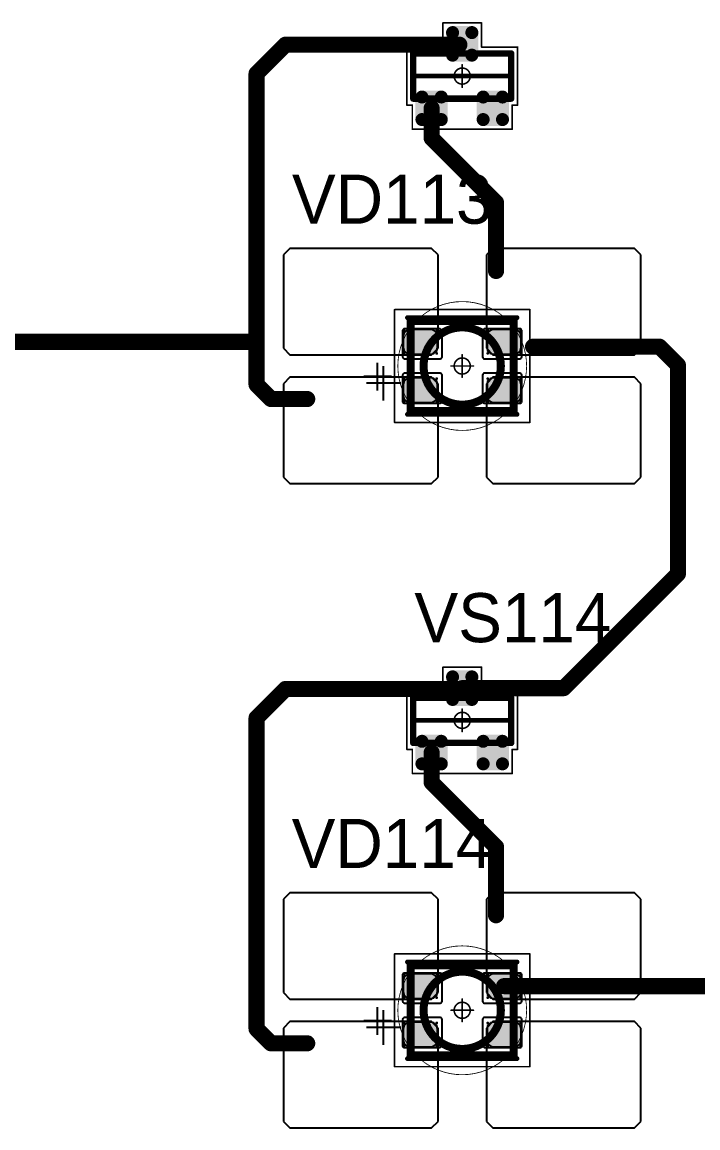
# Model space of a CAD drawing. Header units: millimetres. Extents: x 0 to 400, y 0 to 511.
# Drawn here: x 206.33 to 227.32, y 77.85 to 112.17 of the extents above; entities that cross this region are included whole.
import ezdxf

# ---------------------------------------------------------------- set-up
doc = ezdxf.new("R2010")
doc.units = ezdxf.units.MM
for name, color, linetype in [('Mechanical13', 56, 'Continuous'), ('Mechanical15', 56, 'Continuous'), ('Mechanical2', 216, 'Continuous'), ('TopLayer', 1, 'Continuous'), ('TopOverlay', 2, 'Continuous'), ('TopPaste', 8, 'Continuous'), ('TopSolder', 216, 'Continuous')]:
    doc.layers.add(name, color=color, linetype=linetype)

# ---------------------------------------------------------------- blocks, each defined once
blk = doc.blocks.new('SOT23_483')
at = {"layer": 'Mechanical13', "const_width": 0.2}
for points in [[(-0.7, 1.52), (0.7, 1.52)], [(-0.7, 1.52), (-0.7, -1.52)], [(0.7, 1.52), (0.7, -1.52)], [(-0.7, -1.52), (0.7, -1.52)]]:
    blk.add_lwpolyline(points, dxfattribs=at)
at = {"layer": 'Mechanical13', "const_width": 0.1}
for points in [[(-0.75, 1.52, 1), (-0.65, 1.52, 1)], [(-0.75, 1.52, 1), (-0.65, 1.52, 1)], [(0.65, 1.52, 1), (0.75, 1.52, 1)], [(0.65, 1.52, 1), (0.75, 1.52, 1)], [(-0.75, -1.52, 1), (-0.65, -1.52, 1)], [(-0.75, -1.52, 1), (-0.65, -1.52, 1)], [(0.65, -1.52, 1), (0.75, -1.52, 1)], [(0.65, -1.52, 1), (0.75, -1.52, 1)]]:
    blk.add_lwpolyline(points, format="xyb", close=True, dxfattribs=at)
at = {"layer": 'Mechanical15', "const_width": 0.05}
for points in [[(-0.9, 1.72), (-0.9, 1.55)], [(-0.9, 1.72), (0.9, 1.72)], [(0.9, 1.72), (0.9, 0.6)], [(-1.65, 1.55), (-1.65, -1.55)], [(-1.65, 1.55), (-0.9, 1.55)], [(0, 0.35), (0, -0.35)], [(0.9, 0.6), (1.65, 0.6)], [(1.65, 0.6), (1.65, -0.6)], [(-0.35, 0), (0.35, 0)], [(0.9, -0.6), (1.65, -0.6)], [(0.9, -0.6), (0.9, -1.72)], [(-1.65, -1.55), (-0.9, -1.55)], [(-0.9, -1.55), (-0.9, -1.72)], [(-0.9, -1.72), (0.9, -1.72)]]:
    blk.add_lwpolyline(points, dxfattribs=at)
at = {"layer": 'Mechanical15'}
for points, const_width in [([(-0.913, 1.72, 1), (-0.888, 1.72, 1)], 0.025), ([(-0.913, 1.72, 1), (-0.888, 1.72, 1)], 0.025), ([(0.888, 1.72, 1), (0.913, 1.72, 1)], 0.025), ([(0.888, 1.72, 1), (0.913, 1.72, 1)], 0.025), ([(-1.662, 1.55, 1), (-1.637, 1.55, 1)], 0.025), ([(-1.662, 1.55, 1), (-1.637, 1.55, 1)], 0.025), ([(-0.913, 1.55, 1), (-0.888, 1.55, 1)], 0.025), ([(-0.913, 1.55, 1), (-0.888, 1.55, 1)], 0.025), ([(-0.012, 0.35, 1), (0.012, 0.35, 1)], 0.025), ([(0.888, 0.6, 1), (0.913, 0.6, 1)], 0.025), ([(0.888, 0.6, 1), (0.913, 0.6, 1)], 0.025), ([(1.637, 0.6, 1), (1.662, 0.6, 1)], 0.025), ([(1.637, 0.6, 1), (1.662, 0.6, 1)], 0.025), ([(-0.362, 0, 1), (-0.337, 0, 1)], 0.025), ([(0.25, 0, 1), (-0.25, 0, 1)], 0.05), ([(-0.262, 0, 1), (-0.238, 0, 1)], 0.025), ([(0.238, 0, 1), (0.262, 0, 1)], 0.025), ([(0.337, 0, 1), (0.362, 0, 1)], 0.025), ([(-0.012, -0.35, 1), (0.012, -0.35, 1)], 0.025), ([(0.888, -0.6, 1), (0.913, -0.6, 1)], 0.025), ([(0.888, -0.6, 1), (0.913, -0.6, 1)], 0.025), ([(1.637, -0.6, 1), (1.662, -0.6, 1)], 0.025), ([(1.637, -0.6, 1), (1.662, -0.6, 1)], 0.025), ([(-1.662, -1.55, 1), (-1.637, -1.55, 1)], 0.025), ([(-1.662, -1.55, 1), (-1.637, -1.55, 1)], 0.025), ([(-0.913, -1.55, 1), (-0.888, -1.55, 1)], 0.025), ([(-0.913, -1.55, 1), (-0.888, -1.55, 1)], 0.025), ([(-0.913, -1.72, 1), (-0.888, -1.72, 1)], 0.025), ([(-0.913, -1.72, 1), (-0.888, -1.72, 1)], 0.025), ([(0.888, -1.72, 1), (0.913, -1.72, 1)], 0.025), ([(0.888, -1.72, 1), (0.913, -1.72, 1)], 0.025)]:
    blk.add_lwpolyline(points, format="xyb", close=True, dxfattribs=dict(at, const_width=const_width))
at = {"layer": 'TopLayer', "const_width": 0.1}
for points in [[(-1.4, 1.25, 1), (-1.3, 1.25, 1)], [(-0.7, 1.25, 1), (-0.6, 1.25, 1)], [(-1.4, 0.65, 1), (-1.3, 0.65, 1)], [(-0.7, 0.65, 1), (-0.6, 0.65, 1)], [(0.6, 0.3, 1), (0.7, 0.3, 1)], [(1.3, 0.3, 1), (1.4, 0.3, 1)], [(0.6, -0.3, 1), (0.7, -0.3, 1)], [(1.3, -0.3, 1), (1.4, -0.3, 1)], [(-1.4, -0.65, 1), (-1.3, -0.65, 1)], [(-0.7, -0.65, 1), (-0.6, -0.65, 1)], [(-1.4, -1.25, 1), (-1.3, -1.25, 1)], [(-0.7, -1.25, 1), (-0.6, -1.25, 1)]]:
    blk.add_lwpolyline(points, format="xyb", close=True, dxfattribs=at)
at = {"layer": 'TopLayer'}
for points in [[(-1.45, 1.25), (-1.45, 0.65), (-0.55, 1.25), (-0.55, 0.65)], [(-1.35, 1.35), (-1.35, 0.55), (-0.65, 1.35), (-0.65, 0.55)], [(0.65, 0.4), (0.65, -0.4), (1.35, 0.4), (1.35, -0.4)], [(0.55, 0.3), (0.55, -0.3), (1.45, 0.3), (1.45, -0.3)], [(-1.45, -0.65), (-1.45, -1.25), (-0.55, -0.65), (-0.55, -1.25)], [(-1.35, -0.55), (-1.35, -1.35), (-0.65, -0.55), (-0.65, -1.35)]]:
    blk.add_solid(points, dxfattribs=at)
at = {"layer": 'TopOverlay', "const_width": 0.15}
blk.add_lwpolyline([(0, 1.5), (0, -1.5)], dxfattribs=at)
at = {"layer": 'TopOverlay', "const_width": 0.075}
for points in [[(-0.038, 1.5, 1), (0.038, 1.5, 1)], [(-0.038, -1.5, 1), (0.038, -1.5, 1)]]:
    blk.add_lwpolyline(points, format="xyb", close=True, dxfattribs=at)
at = {"layer": 'TopPaste', "const_width": 0.075}
for points in [[(-1.387, 1.25, 1), (-1.313, 1.25, 1)], [(-0.687, 1.25, 1), (-0.613, 1.25, 1)], [(-1.387, 0.65, 1), (-1.313, 0.65, 1)], [(-0.687, 0.65, 1), (-0.613, 0.65, 1)], [(0.613, 0.3, 1), (0.687, 0.3, 1)], [(1.313, 0.3, 1), (1.387, 0.3, 1)], [(0.613, -0.3, 1), (0.687, -0.3, 1)], [(1.313, -0.3, 1), (1.387, -0.3, 1)], [(-1.387, -0.65, 1), (-1.313, -0.65, 1)], [(-0.687, -0.65, 1), (-0.613, -0.65, 1)], [(-1.387, -1.25, 1), (-1.313, -1.25, 1)], [(-0.687, -1.25, 1), (-0.613, -1.25, 1)]]:
    blk.add_lwpolyline(points, format="xyb", close=True, dxfattribs=at)
at = {"layer": 'TopPaste'}
for points in [[(-1.425, 1.25), (-1.425, 0.65), (-0.575, 1.25), (-0.575, 0.65)], [(-1.35, 1.325), (-1.35, 0.575), (-0.65, 1.325), (-0.65, 0.575)], [(0.65, 0.375), (0.65, -0.375), (1.35, 0.375), (1.35, -0.375)], [(0.575, 0.3), (0.575, -0.3), (1.425, 0.3), (1.425, -0.3)], [(-1.425, -0.65), (-1.425, -1.25), (-0.575, -0.65), (-0.575, -1.25)], [(-1.35, -0.575), (-1.35, -1.325), (-0.65, -0.575), (-0.65, -1.325)]]:
    blk.add_solid(points, dxfattribs=at)
at = {"layer": 'TopSolder', "const_width": 0.202}
for points in [[(-1.451, 1.25, 1), (-1.249, 1.25, 1)], [(-0.751, 1.25, 1), (-0.549, 1.25, 1)], [(-1.451, 0.65, 1), (-1.249, 0.65, 1)], [(-0.751, 0.65, 1), (-0.549, 0.65, 1)], [(0.549, 0.3, 1), (0.751, 0.3, 1)], [(1.249, 0.3, 1), (1.451, 0.3, 1)], [(0.549, -0.3, 1), (0.751, -0.3, 1)], [(1.249, -0.3, 1), (1.451, -0.3, 1)], [(-1.451, -0.65, 1), (-1.249, -0.65, 1)], [(-0.751, -0.65, 1), (-0.549, -0.65, 1)], [(-1.451, -1.25, 1), (-1.249, -1.25, 1)], [(-0.751, -1.25, 1), (-0.549, -1.25, 1)]]:
    blk.add_lwpolyline(points, format="xyb", close=True, dxfattribs=at)
at = {"layer": 'TopSolder'}
for points in [[(-1.35, 1.452), (-1.35, 0.448), (-0.65, 1.452), (-0.65, 0.448)], [(-1.552, 1.25), (-1.552, 0.65), (-0.448, 1.25), (-0.448, 0.65)], [(0.65, 0.502), (0.65, -0.502), (1.35, 0.502), (1.35, -0.502)], [(0.448, 0.3), (0.448, -0.3), (1.552, 0.3), (1.552, -0.3)], [(-1.552, -0.65), (-1.552, -1.25), (-0.448, -0.65), (-0.448, -1.25)], [(-1.35, -0.448), (-1.35, -1.452), (-0.65, -0.448), (-0.65, -1.452)]]:
    blk.add_solid(points, dxfattribs=at)
blk = doc.blocks.new('SOT23_484')
at = {"layer": 'Mechanical13', "const_width": 0.2}
for points in [[(-0.7, 1.52), (0.7, 1.52)], [(-0.7, 1.52), (-0.7, -1.52)], [(0.7, 1.52), (0.7, -1.52)], [(-0.7, -1.52), (0.7, -1.52)]]:
    blk.add_lwpolyline(points, dxfattribs=at)
at = {"layer": 'Mechanical13', "const_width": 0.1}
for points in [[(-0.75, 1.52, 1), (-0.65, 1.52, 1)], [(-0.75, 1.52, 1), (-0.65, 1.52, 1)], [(0.65, 1.52, 1), (0.75, 1.52, 1)], [(0.65, 1.52, 1), (0.75, 1.52, 1)], [(-0.75, -1.52, 1), (-0.65, -1.52, 1)], [(-0.75, -1.52, 1), (-0.65, -1.52, 1)], [(0.65, -1.52, 1), (0.75, -1.52, 1)], [(0.65, -1.52, 1), (0.75, -1.52, 1)]]:
    blk.add_lwpolyline(points, format="xyb", close=True, dxfattribs=at)
at = {"layer": 'Mechanical15', "const_width": 0.05}
for points in [[(-0.9, 1.72), (-0.9, 1.55)], [(-0.9, 1.72), (0.9, 1.72)], [(0.9, 1.72), (0.9, 0.6)], [(-1.65, 1.55), (-1.65, -1.55)], [(-1.65, 1.55), (-0.9, 1.55)], [(0, 0.35), (0, -0.35)], [(0.9, 0.6), (1.65, 0.6)], [(1.65, 0.6), (1.65, -0.6)], [(-0.35, 0), (0.35, 0)], [(0.9, -0.6), (1.65, -0.6)], [(0.9, -0.6), (0.9, -1.72)], [(-1.65, -1.55), (-0.9, -1.55)], [(-0.9, -1.55), (-0.9, -1.72)], [(-0.9, -1.72), (0.9, -1.72)]]:
    blk.add_lwpolyline(points, dxfattribs=at)
at = {"layer": 'Mechanical15'}
for points, const_width in [([(-0.913, 1.72, 1), (-0.888, 1.72, 1)], 0.025), ([(-0.913, 1.72, 1), (-0.888, 1.72, 1)], 0.025), ([(0.888, 1.72, 1), (0.913, 1.72, 1)], 0.025), ([(0.888, 1.72, 1), (0.913, 1.72, 1)], 0.025), ([(-1.662, 1.55, 1), (-1.637, 1.55, 1)], 0.025), ([(-1.662, 1.55, 1), (-1.637, 1.55, 1)], 0.025), ([(-0.913, 1.55, 1), (-0.888, 1.55, 1)], 0.025), ([(-0.913, 1.55, 1), (-0.888, 1.55, 1)], 0.025), ([(-0.012, 0.35, 1), (0.012, 0.35, 1)], 0.025), ([(0.888, 0.6, 1), (0.913, 0.6, 1)], 0.025), ([(0.888, 0.6, 1), (0.913, 0.6, 1)], 0.025), ([(1.637, 0.6, 1), (1.662, 0.6, 1)], 0.025), ([(1.637, 0.6, 1), (1.662, 0.6, 1)], 0.025), ([(-0.362, 0, 1), (-0.337, 0, 1)], 0.025), ([(0.25, 0, 1), (-0.25, 0, 1)], 0.05), ([(-0.262, 0, 1), (-0.238, 0, 1)], 0.025), ([(0.238, 0, 1), (0.262, 0, 1)], 0.025), ([(0.337, 0, 1), (0.362, 0, 1)], 0.025), ([(-0.012, -0.35, 1), (0.012, -0.35, 1)], 0.025), ([(0.888, -0.6, 1), (0.913, -0.6, 1)], 0.025), ([(0.888, -0.6, 1), (0.913, -0.6, 1)], 0.025), ([(1.637, -0.6, 1), (1.662, -0.6, 1)], 0.025), ([(1.637, -0.6, 1), (1.662, -0.6, 1)], 0.025), ([(-1.662, -1.55, 1), (-1.637, -1.55, 1)], 0.025), ([(-1.662, -1.55, 1), (-1.637, -1.55, 1)], 0.025), ([(-0.913, -1.55, 1), (-0.888, -1.55, 1)], 0.025), ([(-0.913, -1.55, 1), (-0.888, -1.55, 1)], 0.025), ([(-0.913, -1.72, 1), (-0.888, -1.72, 1)], 0.025), ([(-0.913, -1.72, 1), (-0.888, -1.72, 1)], 0.025), ([(0.888, -1.72, 1), (0.913, -1.72, 1)], 0.025), ([(0.888, -1.72, 1), (0.913, -1.72, 1)], 0.025)]:
    blk.add_lwpolyline(points, format="xyb", close=True, dxfattribs=dict(at, const_width=const_width))
at = {"layer": 'TopLayer', "const_width": 0.1}
for points in [[(-1.4, 1.25, 1), (-1.3, 1.25, 1)], [(-0.7, 1.25, 1), (-0.6, 1.25, 1)], [(-1.4, 0.65, 1), (-1.3, 0.65, 1)], [(-0.7, 0.65, 1), (-0.6, 0.65, 1)], [(0.6, 0.3, 1), (0.7, 0.3, 1)], [(1.3, 0.3, 1), (1.4, 0.3, 1)], [(0.6, -0.3, 1), (0.7, -0.3, 1)], [(1.3, -0.3, 1), (1.4, -0.3, 1)], [(-1.4, -0.65, 1), (-1.3, -0.65, 1)], [(-0.7, -0.65, 1), (-0.6, -0.65, 1)], [(-1.4, -1.25, 1), (-1.3, -1.25, 1)], [(-0.7, -1.25, 1), (-0.6, -1.25, 1)]]:
    blk.add_lwpolyline(points, format="xyb", close=True, dxfattribs=at)
at = {"layer": 'TopLayer'}
for points in [[(-1.45, 1.25), (-1.45, 0.65), (-0.55, 1.25), (-0.55, 0.65)], [(-1.35, 1.35), (-1.35, 0.55), (-0.65, 1.35), (-0.65, 0.55)], [(0.65, 0.4), (0.65, -0.4), (1.35, 0.4), (1.35, -0.4)], [(0.55, 0.3), (0.55, -0.3), (1.45, 0.3), (1.45, -0.3)], [(-1.45, -0.65), (-1.45, -1.25), (-0.55, -0.65), (-0.55, -1.25)], [(-1.35, -0.55), (-1.35, -1.35), (-0.65, -0.55), (-0.65, -1.35)]]:
    blk.add_solid(points, dxfattribs=at)
at = {"layer": 'TopOverlay', "const_width": 0.15}
blk.add_lwpolyline([(0, 1.5), (0, -1.5)], dxfattribs=at)
at = {"layer": 'TopOverlay', "const_width": 0.075}
for points in [[(-0.038, 1.5, 1), (0.038, 1.5, 1)], [(-0.038, -1.5, 1), (0.038, -1.5, 1)]]:
    blk.add_lwpolyline(points, format="xyb", close=True, dxfattribs=at)
at = {"layer": 'TopPaste', "const_width": 0.075}
for points in [[(-1.387, 1.25, 1), (-1.313, 1.25, 1)], [(-0.687, 1.25, 1), (-0.613, 1.25, 1)], [(-1.387, 0.65, 1), (-1.313, 0.65, 1)], [(-0.687, 0.65, 1), (-0.613, 0.65, 1)], [(0.613, 0.3, 1), (0.687, 0.3, 1)], [(1.313, 0.3, 1), (1.387, 0.3, 1)], [(0.613, -0.3, 1), (0.687, -0.3, 1)], [(1.313, -0.3, 1), (1.387, -0.3, 1)], [(-1.387, -0.65, 1), (-1.313, -0.65, 1)], [(-0.687, -0.65, 1), (-0.613, -0.65, 1)], [(-1.387, -1.25, 1), (-1.313, -1.25, 1)], [(-0.687, -1.25, 1), (-0.613, -1.25, 1)]]:
    blk.add_lwpolyline(points, format="xyb", close=True, dxfattribs=at)
at = {"layer": 'TopPaste'}
for points in [[(-1.425, 1.25), (-1.425, 0.65), (-0.575, 1.25), (-0.575, 0.65)], [(-1.35, 1.325), (-1.35, 0.575), (-0.65, 1.325), (-0.65, 0.575)], [(0.65, 0.375), (0.65, -0.375), (1.35, 0.375), (1.35, -0.375)], [(0.575, 0.3), (0.575, -0.3), (1.425, 0.3), (1.425, -0.3)], [(-1.425, -0.65), (-1.425, -1.25), (-0.575, -0.65), (-0.575, -1.25)], [(-1.35, -0.575), (-1.35, -1.325), (-0.65, -0.575), (-0.65, -1.325)]]:
    blk.add_solid(points, dxfattribs=at)
at = {"layer": 'TopSolder', "const_width": 0.202}
for points in [[(-1.451, 1.25, 1), (-1.249, 1.25, 1)], [(-0.751, 1.25, 1), (-0.549, 1.25, 1)], [(-1.451, 0.65, 1), (-1.249, 0.65, 1)], [(-0.751, 0.65, 1), (-0.549, 0.65, 1)], [(0.549, 0.3, 1), (0.751, 0.3, 1)], [(1.249, 0.3, 1), (1.451, 0.3, 1)], [(0.549, -0.3, 1), (0.751, -0.3, 1)], [(1.249, -0.3, 1), (1.451, -0.3, 1)], [(-1.451, -0.65, 1), (-1.249, -0.65, 1)], [(-0.751, -0.65, 1), (-0.549, -0.65, 1)], [(-1.451, -1.25, 1), (-1.249, -1.25, 1)], [(-0.751, -1.25, 1), (-0.549, -1.25, 1)]]:
    blk.add_lwpolyline(points, format="xyb", close=True, dxfattribs=at)
at = {"layer": 'TopSolder'}
for points in [[(-1.35, 1.452), (-1.35, 0.448), (-0.65, 1.452), (-0.65, 0.448)], [(-1.552, 1.25), (-1.552, 0.65), (-0.448, 1.25), (-0.448, 0.65)], [(0.65, 0.502), (0.65, -0.502), (1.35, 0.502), (1.35, -0.502)], [(0.448, 0.3), (0.448, -0.3), (1.552, 0.3), (1.552, -0.3)], [(-1.552, -0.65), (-1.552, -1.25), (-0.448, -0.65), (-0.448, -1.25)], [(-1.35, -0.448), (-1.35, -1.452), (-0.65, -0.448), (-0.65, -1.452)]]:
    blk.add_solid(points, dxfattribs=at)
blk = doc.blocks.new('E65F_687')
at = {"layer": 'Mechanical13'}
for p, q in [((2.441, 1.071), (2.441, 0)), ((1.905, 0.536), (2.976, 0.536))]:
    blk.add_line(p, q, dxfattribs=at)
at = {"layer": 'Mechanical13', "const_width": 0.25}
for points in [[(-1.6, 1.4), (-1.6, -1.4)], [(1.6, 1.4), (-1.6, 1.4)], [(1.6, 1.4), (1.6, -1.4)], [(1.6, -1.4), (-1.6, -1.4)]]:
    blk.add_lwpolyline(points, dxfattribs=at)
at = {"layer": 'Mechanical13'}
for points, const_width in [([(-1.663, 1.4, 1), (-1.538, 1.4, 1)], 0.125), ([(-1.663, 1.4, 1), (-1.538, 1.4, 1)], 0.125), ([(1.537, 1.4, 1), (1.662, 1.4, 1)], 0.125), ([(1.537, 1.4, 1), (1.662, 1.4, 1)], 0.125), ([(1.2, 0, 1), (-1.2, 0, 1)], 0.25), ([(-1.263, 0, 1), (-1.138, 0, 1)], 0.125), ([(1.137, 0, 1), (1.262, 0, 1)], 0.125), ([(-1.663, -1.4, 1), (-1.538, -1.4, 1)], 0.125), ([(-1.663, -1.4, 1), (-1.538, -1.4, 1)], 0.125), ([(1.537, -1.4, 1), (1.662, -1.4, 1)], 0.125), ([(1.537, -1.4, 1), (1.662, -1.4, 1)], 0.125)]:
    blk.add_lwpolyline(points, format="xyb", close=True, dxfattribs=dict(at, const_width=const_width))
at = {"layer": 'Mechanical15', "const_width": 0.05}
for points in [[(2.1, 1.75), (-2.1, 1.75)], [(-2.1, 1.75), (-2.1, -1.75)], [(2.1, 1.75), (2.1, -1.75)], [(0, 0.35), (0, -0.35)], [(0, 0.35), (0, -0.35)], [(0.35, 0), (-0.35, 0)], [(0.35, 0), (-0.35, 0)], [(2.1, -1.75), (-2.1, -1.75)]]:
    blk.add_lwpolyline(points, dxfattribs=at)
at = {"layer": 'Mechanical15'}
for points, const_width in [([(-2.113, 1.75, 1), (-2.088, 1.75, 1)], 0.025), ([(-2.113, 1.75, 1), (-2.088, 1.75, 1)], 0.025), ([(2.087, 1.75, 1), (2.112, 1.75, 1)], 0.025), ([(2.087, 1.75, 1), (2.112, 1.75, 1)], 0.025), ([(-0.013, 0.35, 1), (0.012, 0.35, 1)], 0.025), ([(-0.013, 0.35, 1), (0.012, 0.35, 1)], 0.025), ([(-0.363, 0, 1), (-0.338, 0, 1)], 0.025), ([(-0.363, 0, 1), (-0.338, 0, 1)], 0.025), ([(0.25, 0, 1), (-0.25, 0, 1)], 0.05), ([(0.25, 0, 1), (-0.25, 0, 1)], 0.05), ([(-0.263, 0, 1), (-0.238, 0, 1)], 0.025), ([(-0.263, 0, 1), (-0.238, 0, 1)], 0.025), ([(0.237, 0, 1), (0.262, 0, 1)], 0.025), ([(0.237, 0, 1), (0.262, 0, 1)], 0.025), ([(0.337, 0, 1), (0.362, 0, 1)], 0.025), ([(0.337, 0, 1), (0.362, 0, 1)], 0.025), ([(-0.013, -0.35, 1), (0.012, -0.35, 1)], 0.025), ([(-0.013, -0.35, 1), (0.012, -0.35, 1)], 0.025), ([(-2.113, -1.75, 1), (-2.088, -1.75, 1)], 0.025), ([(-2.113, -1.75, 1), (-2.088, -1.75, 1)], 0.025), ([(2.087, -1.75, 1), (2.112, -1.75, 1)], 0.025), ([(2.087, -1.75, 1), (2.112, -1.75, 1)], 0.025)]:
    blk.add_lwpolyline(points, format="xyb", close=True, dxfattribs=dict(at, const_width=const_width))
at = {"layer": 'TopLayer'}
for p, q in [((-5.35, 3.65), (-5.55, 3.45)), ((-5.55, 3.45), (-5.55, 3.45)), ((-5.55, 3.45), (-5.55, 0.55)), ((-0.95, 3.65), (-5.35, 3.65)), ((-5.35, 3.65), (-5.35, 3.65)), ((-0.75, 3.45), (-0.95, 3.65)), ((-0.75, 0.55), (-0.75, 3.45)), ((0.95, 3.65), (0.75, 3.45)), ((0.75, 3.45), (0.75, 3.45)), ((0.75, 3.45), (0.75, 0.55)), ((5.35, 3.65), (0.95, 3.65)), ((0.95, 3.65), (0.95, 3.65)), ((5.55, 3.45), (5.35, 3.65)), ((5.55, 0.55), (5.55, 3.45)), ((-5.55, 0.55), (-5.35, 0.35)), ((-5.35, 0.35), (-0.95, 0.35)), ((-0.95, 0.35), (-0.75, 0.55)), ((0.75, 0.55), (0.95, 0.35)), ((0.95, 0.35), (5.35, 0.35)), ((5.35, 0.35), (5.55, 0.55)), ((-5.35, -0.35), (-5.55, -0.55)), ((-5.55, -0.55), (-5.55, -0.55)), ((-5.55, -0.55), (-5.55, -3.45)), ((-0.95, -0.35), (-5.35, -0.35)), ((-5.35, -0.35), (-5.35, -0.35)), ((-0.75, -0.55), (-0.95, -0.35)), ((-0.75, -3.45), (-0.75, -0.55)), ((0.95, -0.35), (0.75, -0.55)), ((0.75, -0.55), (0.75, -0.55)), ((0.75, -0.55), (0.75, -3.45)), ((5.35, -0.35), (0.95, -0.35)), ((0.95, -0.35), (0.95, -0.35)), ((5.55, -0.55), (5.35, -0.35)), ((5.55, -3.45), (5.55, -0.55)), ((-5.55, -3.45), (-5.35, -3.65)), ((-5.35, -3.65), (-0.95, -3.65)), ((-0.95, -3.65), (-0.75, -3.45)), ((0.75, -3.45), (0.95, -3.65)), ((0.95, -3.65), (5.35, -3.65)), ((5.35, -3.65), (5.55, -3.45))]:
    blk.add_line(p, q, dxfattribs=at)
at = {"layer": 'TopLayer', "const_width": 0.04}
for points in [[(-1.83, 1.11, 1), (-1.79, 1.11, 1)], [(-0.81, 1.11, 1), (-0.77, 1.11, 1)], [(0.77, 1.11, 1), (0.81, 1.11, 1)], [(1.79, 1.11, 1), (1.83, 1.11, 1)], [(-1.83, 0.39, 1), (-1.79, 0.39, 1)], [(-0.81, 0.39, 1), (-0.77, 0.39, 1)], [(0.77, 0.39, 1), (0.81, 0.39, 1)], [(1.79, 0.39, 1), (1.83, 0.39, 1)], [(-1.83, -0.39, 1), (-1.79, -0.39, 1)], [(-0.81, -0.39, 1), (-0.77, -0.39, 1)], [(0.77, -0.39, 1), (0.81, -0.39, 1)], [(1.79, -0.39, 1), (1.83, -0.39, 1)], [(-1.83, -1.11, 1), (-1.79, -1.11, 1)], [(-0.81, -1.11, 1), (-0.77, -1.11, 1)], [(0.77, -1.11, 1), (0.81, -1.11, 1)], [(1.79, -1.11, 1), (1.83, -1.11, 1)]]:
    blk.add_lwpolyline(points, format="xyb", close=True, dxfattribs=at)
at = {"layer": 'TopLayer'}
for points in [[(-1.85, 1.11), (-1.85, 0.39), (-0.75, 1.11), (-0.75, 0.39)], [(-1.81, 1.15), (-1.81, 0.35), (-0.79, 1.15), (-0.79, 0.35)], [(0.75, 1.11), (0.75, 0.39), (1.85, 1.11), (1.85, 0.39)], [(0.79, 1.15), (0.79, 0.35), (1.81, 1.15), (1.81, 0.35)], [(-1.85, -0.39), (-1.85, -1.11), (-0.75, -0.39), (-0.75, -1.11)], [(-1.81, -0.35), (-1.81, -1.15), (-0.79, -0.35), (-0.79, -1.15)], [(0.75, -0.39), (0.75, -1.11), (1.85, -0.39), (1.85, -1.11)], [(0.79, -0.35), (0.79, -1.15), (1.81, -0.35), (1.81, -1.15)]]:
    blk.add_solid(points, dxfattribs=at)
at = {"layer": 'TopOverlay'}
for p, q in [((2.628, 0.757), (2.628, -0.1)), ((2.2, 0.328), (3.057, 0.328))]:
    blk.add_line(p, q, dxfattribs=at)
at = {"layer": 'TopOverlay', "const_width": 0.15}
for points in [[(1.7, 1.5), (-1.7, 1.5)], [(1.7, -1.5), (-1.7, -1.5)]]:
    blk.add_lwpolyline(points, dxfattribs=at)
at = {"layer": 'TopOverlay', "const_width": 0.075}
for points in [[(-1.738, 1.5, 1), (-1.663, 1.5, 1)], [(1.662, 1.5, 1), (1.737, 1.5, 1)], [(-1.738, -1.5, 1), (-1.663, -1.5, 1)], [(1.662, -1.5, 1), (1.737, -1.5, 1)]]:
    blk.add_lwpolyline(points, format="xyb", close=True, dxfattribs=at)
at = {"layer": 'TopPaste'}
for p, q in [((-1.773, 1.073), (-1.814, 1.011)), ((-1.711, 1.114), (-1.773, 1.073)), ((-1.638, 1.129), (-1.711, 1.114)), ((-0.963, 1.129), (-1.638, 1.129)), ((-0.889, 1.114), (-0.963, 1.129)), ((-0.827, 1.073), (-0.889, 1.114)), ((-0.786, 1.011), (-0.827, 1.073)), ((0.827, 1.073), (0.786, 1.011)), ((0.889, 1.114), (0.827, 1.073)), ((0.962, 1.129), (0.889, 1.114)), ((1.637, 1.129), (0.962, 1.129)), ((1.711, 1.114), (1.637, 1.129)), ((1.773, 1.073), (1.711, 1.114)), ((1.814, 1.011), (1.773, 1.073)), ((-1.814, 1.011), (-1.829, 0.938)), ((-1.829, 0.938), (-1.829, 0.563)), ((-0.771, 0.938), (-0.786, 1.011)), ((-0.771, 0.563), (-0.771, 0.938)), ((0.786, 1.011), (0.771, 0.938)), ((0.771, 0.938), (0.771, 0.563)), ((1.829, 0.938), (1.814, 1.011)), ((1.829, 0.563), (1.829, 0.938)), ((-1.829, 0.563), (-1.814, 0.489)), ((-1.814, 0.489), (-1.773, 0.427)), ((-1.773, 0.427), (-1.711, 0.386)), ((-1.711, 0.386), (-1.638, 0.371)), ((-1.638, 0.371), (-0.963, 0.371)), ((-0.963, 0.371), (-0.889, 0.386)), ((-0.889, 0.386), (-0.827, 0.427)), ((-0.827, 0.427), (-0.786, 0.489)), ((-0.786, 0.489), (-0.771, 0.563)), ((0.771, 0.563), (0.786, 0.489)), ((0.786, 0.489), (0.827, 0.427)), ((0.827, 0.427), (0.889, 0.386)), ((0.889, 0.386), (0.962, 0.371)), ((0.962, 0.371), (1.637, 0.371)), ((1.637, 0.371), (1.711, 0.386)), ((1.711, 0.386), (1.773, 0.427)), ((1.773, 0.427), (1.814, 0.489)), ((1.814, 0.489), (1.829, 0.563)), ((-1.814, -0.489), (-1.829, -0.563)), ((-1.829, -0.563), (-1.829, -0.938)), ((-1.773, -0.427), (-1.814, -0.489)), ((-1.711, -0.386), (-1.773, -0.427)), ((-1.638, -0.371), (-1.711, -0.386)), ((-0.963, -0.371), (-1.638, -0.371)), ((-0.889, -0.386), (-0.963, -0.371)), ((-0.827, -0.427), (-0.889, -0.386)), ((-0.786, -0.489), (-0.827, -0.427)), ((-0.771, -0.563), (-0.786, -0.489)), ((-0.771, -0.938), (-0.771, -0.563)), ((0.786, -0.489), (0.771, -0.563)), ((0.771, -0.563), (0.771, -0.938)), ((0.827, -0.427), (0.786, -0.489)), ((0.889, -0.386), (0.827, -0.427)), ((0.962, -0.371), (0.889, -0.386)), ((1.637, -0.371), (0.962, -0.371)), ((1.711, -0.386), (1.637, -0.371)), ((1.773, -0.427), (1.711, -0.386)), ((1.814, -0.489), (1.773, -0.427)), ((1.829, -0.563), (1.814, -0.489)), ((1.829, -0.938), (1.829, -0.563)), ((-1.829, -0.938), (-1.814, -1.011)), ((-1.814, -1.011), (-1.773, -1.073)), ((-0.827, -1.073), (-0.786, -1.011)), ((-0.786, -1.011), (-0.771, -0.938)), ((0.771, -0.938), (0.786, -1.011)), ((0.786, -1.011), (0.827, -1.073)), ((1.773, -1.073), (1.814, -1.011)), ((1.814, -1.011), (1.829, -0.938)), ((-1.773, -1.073), (-1.711, -1.114)), ((-1.711, -1.114), (-1.638, -1.129)), ((-1.638, -1.129), (-0.963, -1.129)), ((-0.963, -1.129), (-0.889, -1.114)), ((-0.889, -1.114), (-0.827, -1.073)), ((0.827, -1.073), (0.889, -1.114)), ((0.889, -1.114), (0.962, -1.129)), ((0.962, -1.129), (1.637, -1.129)), ((1.637, -1.129), (1.711, -1.114)), ((1.711, -1.114), (1.773, -1.073))]:
    blk.add_line(p, q, dxfattribs=at)
at = {"layer": 'TopSolder'}
for p, q in [((-1.842, 1.129), (-1.85, 1.111)), ((-1.85, 1.111), (-1.85, 1.101)), ((-1.85, 1.101), (-1.85, 1.101)), ((-1.85, 1.101), (-1.85, 0.301)), ((-1.828, 1.143), (-1.842, 1.129)), ((-1.81, 1.151), (-1.828, 1.143)), ((-1.8, 1.151), (-1.81, 1.151)), ((-0.7, 1.151), (-1.8, 1.151)), ((-0.685, 1.151), (-0.7, 1.151)), ((-0.7, 1.151), (-0.7, 1.151)), ((-0.658, 1.139), (-0.685, 1.151)), ((-0.636, 1.118), (-0.658, 1.139)), ((-0.625, 1.09), (-0.636, 1.118)), ((-0.625, 1.076), (-0.625, 1.09)), ((-0.625, 0.301), (-0.625, 1.076)), ((0.636, 1.118), (0.625, 1.09)), ((0.625, 1.09), (0.625, 1.076)), ((0.625, 1.076), (0.625, 1.076)), ((0.625, 1.076), (0.625, 0.301)), ((0.657, 1.139), (0.636, 1.118)), ((0.685, 1.151), (0.657, 1.139)), ((0.7, 1.151), (0.685, 1.151)), ((1.8, 1.151), (0.7, 1.151)), ((1.81, 1.151), (1.8, 1.151)), ((1.8, 1.151), (1.8, 1.151)), ((1.828, 1.143), (1.81, 1.151)), ((1.842, 1.129), (1.828, 1.143)), ((1.85, 1.111), (1.842, 1.129)), ((1.85, 1.101), (1.85, 1.111)), ((1.85, 0.301), (1.85, 1.101)), ((-1.85, 0.301), (-1.85, 0.286)), ((-1.85, 0.286), (-1.839, 0.258)), ((-1.839, 0.258), (-1.818, 0.237)), ((-1.818, 0.237), (-1.79, 0.226)), ((-1.79, 0.226), (-1.775, 0.226)), ((-1.775, 0.226), (-1.775, 0.226)), ((-1.775, 0.226), (-0.7, 0.226)), ((-0.7, 0.226), (-0.685, 0.226)), ((-0.685, 0.226), (-0.658, 0.237)), ((-0.658, 0.237), (-0.636, 0.258)), ((-0.636, 0.258), (-0.625, 0.286)), ((-0.625, 0.286), (-0.625, 0.301)), ((-0.625, 0.301), (-0.625, 0.301)), ((0.625, 0.301), (0.625, 0.286)), ((0.625, 0.286), (0.636, 0.258)), ((0.636, 0.258), (0.657, 0.237)), ((0.657, 0.237), (0.685, 0.226)), ((0.685, 0.226), (0.7, 0.226)), ((0.7, 0.226), (0.7, 0.226)), ((0.7, 0.226), (1.775, 0.226)), ((1.775, 0.226), (1.79, 0.226)), ((1.79, 0.226), (1.817, 0.237)), ((1.817, 0.237), (1.839, 0.258)), ((1.839, 0.258), (1.85, 0.286)), ((1.85, 0.286), (1.85, 0.301)), ((1.85, 0.301), (1.85, 0.301)), ((-1.839, -0.257), (-1.85, -0.285)), ((-1.85, -0.285), (-1.85, -0.299)), ((-1.85, -0.299), (-1.85, -0.299)), ((-1.85, -0.299), (-1.85, -1.099)), ((-1.818, -0.236), (-1.839, -0.257)), ((-1.79, -0.224), (-1.818, -0.236)), ((-1.775, -0.224), (-1.79, -0.224)), ((-0.7, -0.224), (-1.775, -0.224)), ((-0.685, -0.224), (-0.7, -0.224)), ((-0.7, -0.224), (-0.7, -0.224)), ((-0.658, -0.236), (-0.685, -0.224)), ((-0.636, -0.257), (-0.658, -0.236)), ((-0.625, -0.285), (-0.636, -0.257)), ((-0.625, -0.299), (-0.625, -0.285)), ((-0.625, -1.074), (-0.625, -0.299)), ((0.636, -0.257), (0.625, -0.285)), ((0.625, -0.285), (0.625, -0.299)), ((0.625, -0.299), (0.625, -0.299)), ((0.625, -0.299), (0.625, -1.074)), ((0.657, -0.236), (0.636, -0.257)), ((0.685, -0.224), (0.657, -0.236)), ((0.7, -0.224), (0.685, -0.224)), ((1.775, -0.224), (0.7, -0.224)), ((1.79, -0.224), (1.775, -0.224)), ((1.775, -0.224), (1.775, -0.224)), ((1.817, -0.236), (1.79, -0.224)), ((1.839, -0.257), (1.817, -0.236)), ((1.85, -0.285), (1.839, -0.257)), ((1.85, -0.299), (1.85, -0.285)), ((1.85, -1.099), (1.85, -0.299)), ((-1.85, -1.099), (-1.85, -1.109)), ((-1.85, -1.109), (-1.842, -1.128)), ((-1.842, -1.128), (-1.828, -1.142)), ((-1.828, -1.142), (-1.81, -1.149)), ((-1.81, -1.149), (-1.8, -1.149)), ((-1.8, -1.149), (-0.7, -1.149)), ((-1.8, -1.149), (-1.8, -1.149)), ((-0.7, -1.149), (-0.685, -1.149)), ((-0.685, -1.149), (-0.658, -1.138)), ((-0.658, -1.138), (-0.636, -1.117)), ((-0.636, -1.117), (-0.625, -1.089)), ((-0.625, -1.089), (-0.625, -1.074)), ((-0.625, -1.074), (-0.625, -1.074)), ((0.625, -1.074), (0.625, -1.089)), ((0.625, -1.089), (0.636, -1.117)), ((0.636, -1.117), (0.657, -1.138)), ((0.657, -1.138), (0.685, -1.149)), ((0.685, -1.149), (0.7, -1.149)), ((0.7, -1.149), (1.8, -1.149)), ((0.7, -1.149), (0.7, -1.149)), ((1.8, -1.149), (1.81, -1.149)), ((1.81, -1.149), (1.828, -1.142)), ((1.828, -1.142), (1.842, -1.128)), ((1.842, -1.128), (1.85, -1.109)), ((1.85, -1.109), (1.85, -1.099)), ((1.85, -1.099), (1.85, -1.099))]:
    blk.add_line(p, q, dxfattribs=at)
blk = doc.blocks.new('E65F_688')
at = {"layer": 'Mechanical13'}
for p, q in [((2.441, 1.071), (2.441, 0)), ((1.905, 0.536), (2.976, 0.536))]:
    blk.add_line(p, q, dxfattribs=at)
at = {"layer": 'Mechanical13', "const_width": 0.25}
for points in [[(-1.6, 1.4), (-1.6, -1.4)], [(1.6, 1.4), (-1.6, 1.4)], [(1.6, 1.4), (1.6, -1.4)], [(1.6, -1.4), (-1.6, -1.4)]]:
    blk.add_lwpolyline(points, dxfattribs=at)
at = {"layer": 'Mechanical13'}
for points, const_width in [([(-1.663, 1.4, 1), (-1.538, 1.4, 1)], 0.125), ([(-1.663, 1.4, 1), (-1.538, 1.4, 1)], 0.125), ([(1.537, 1.4, 1), (1.662, 1.4, 1)], 0.125), ([(1.537, 1.4, 1), (1.662, 1.4, 1)], 0.125), ([(1.2, 0, 1), (-1.2, 0, 1)], 0.25), ([(-1.263, 0, 1), (-1.138, 0, 1)], 0.125), ([(1.137, 0, 1), (1.262, 0, 1)], 0.125), ([(-1.663, -1.4, 1), (-1.538, -1.4, 1)], 0.125), ([(-1.663, -1.4, 1), (-1.538, -1.4, 1)], 0.125), ([(1.537, -1.4, 1), (1.662, -1.4, 1)], 0.125), ([(1.537, -1.4, 1), (1.662, -1.4, 1)], 0.125)]:
    blk.add_lwpolyline(points, format="xyb", close=True, dxfattribs=dict(at, const_width=const_width))
at = {"layer": 'Mechanical15', "const_width": 0.05}
for points in [[(2.1, 1.75), (-2.1, 1.75)], [(-2.1, 1.75), (-2.1, -1.75)], [(2.1, 1.75), (2.1, -1.75)], [(0, 0.35), (0, -0.35)], [(0, 0.35), (0, -0.35)], [(0.35, 0), (-0.35, 0)], [(0.35, 0), (-0.35, 0)], [(2.1, -1.75), (-2.1, -1.75)]]:
    blk.add_lwpolyline(points, dxfattribs=at)
at = {"layer": 'Mechanical15'}
for points, const_width in [([(-2.113, 1.75, 1), (-2.088, 1.75, 1)], 0.025), ([(-2.113, 1.75, 1), (-2.088, 1.75, 1)], 0.025), ([(2.087, 1.75, 1), (2.112, 1.75, 1)], 0.025), ([(2.087, 1.75, 1), (2.112, 1.75, 1)], 0.025), ([(-0.013, 0.35, 1), (0.012, 0.35, 1)], 0.025), ([(-0.013, 0.35, 1), (0.012, 0.35, 1)], 0.025), ([(-0.363, 0, 1), (-0.338, 0, 1)], 0.025), ([(-0.363, 0, 1), (-0.338, 0, 1)], 0.025), ([(0.25, 0, 1), (-0.25, 0, 1)], 0.05), ([(0.25, 0, 1), (-0.25, 0, 1)], 0.05), ([(-0.263, 0, 1), (-0.238, 0, 1)], 0.025), ([(-0.263, 0, 1), (-0.238, 0, 1)], 0.025), ([(0.237, 0, 1), (0.262, 0, 1)], 0.025), ([(0.237, 0, 1), (0.262, 0, 1)], 0.025), ([(0.337, 0, 1), (0.362, 0, 1)], 0.025), ([(0.337, 0, 1), (0.362, 0, 1)], 0.025), ([(-0.013, -0.35, 1), (0.012, -0.35, 1)], 0.025), ([(-0.013, -0.35, 1), (0.012, -0.35, 1)], 0.025), ([(-2.113, -1.75, 1), (-2.088, -1.75, 1)], 0.025), ([(-2.113, -1.75, 1), (-2.088, -1.75, 1)], 0.025), ([(2.087, -1.75, 1), (2.112, -1.75, 1)], 0.025), ([(2.087, -1.75, 1), (2.112, -1.75, 1)], 0.025)]:
    blk.add_lwpolyline(points, format="xyb", close=True, dxfattribs=dict(at, const_width=const_width))
at = {"layer": 'TopLayer'}
for p, q in [((-5.35, 3.65), (-5.55, 3.45)), ((-5.55, 3.45), (-5.55, 3.45)), ((-5.55, 3.45), (-5.55, 0.55)), ((-0.95, 3.65), (-5.35, 3.65)), ((-5.35, 3.65), (-5.35, 3.65)), ((-0.75, 3.45), (-0.95, 3.65)), ((-0.75, 0.55), (-0.75, 3.45)), ((0.95, 3.65), (0.75, 3.45)), ((0.75, 3.45), (0.75, 3.45)), ((0.75, 3.45), (0.75, 0.55)), ((5.35, 3.65), (0.95, 3.65)), ((0.95, 3.65), (0.95, 3.65)), ((5.55, 3.45), (5.35, 3.65)), ((5.55, 0.55), (5.55, 3.45)), ((-5.55, 0.55), (-5.35, 0.35)), ((-5.35, 0.35), (-0.95, 0.35)), ((-0.95, 0.35), (-0.75, 0.55)), ((0.75, 0.55), (0.95, 0.35)), ((0.95, 0.35), (5.35, 0.35)), ((5.35, 0.35), (5.55, 0.55)), ((-5.35, -0.35), (-5.55, -0.55)), ((-5.55, -0.55), (-5.55, -0.55)), ((-5.55, -0.55), (-5.55, -3.45)), ((-0.95, -0.35), (-5.35, -0.35)), ((-5.35, -0.35), (-5.35, -0.35)), ((-0.75, -0.55), (-0.95, -0.35)), ((-0.75, -3.45), (-0.75, -0.55)), ((0.95, -0.35), (0.75, -0.55)), ((0.75, -0.55), (0.75, -0.55)), ((0.75, -0.55), (0.75, -3.45)), ((5.35, -0.35), (0.95, -0.35)), ((0.95, -0.35), (0.95, -0.35)), ((5.55, -0.55), (5.35, -0.35)), ((5.55, -3.45), (5.55, -0.55)), ((-5.55, -3.45), (-5.35, -3.65)), ((-5.35, -3.65), (-0.95, -3.65)), ((-0.95, -3.65), (-0.75, -3.45)), ((0.75, -3.45), (0.95, -3.65)), ((0.95, -3.65), (5.35, -3.65)), ((5.35, -3.65), (5.55, -3.45))]:
    blk.add_line(p, q, dxfattribs=at)
at = {"layer": 'TopLayer', "const_width": 0.04}
for points in [[(-1.83, 1.11, 1), (-1.79, 1.11, 1)], [(-0.81, 1.11, 1), (-0.77, 1.11, 1)], [(0.77, 1.11, 1), (0.81, 1.11, 1)], [(1.79, 1.11, 1), (1.83, 1.11, 1)], [(-1.83, 0.39, 1), (-1.79, 0.39, 1)], [(-0.81, 0.39, 1), (-0.77, 0.39, 1)], [(0.77, 0.39, 1), (0.81, 0.39, 1)], [(1.79, 0.39, 1), (1.83, 0.39, 1)], [(-1.83, -0.39, 1), (-1.79, -0.39, 1)], [(-0.81, -0.39, 1), (-0.77, -0.39, 1)], [(0.77, -0.39, 1), (0.81, -0.39, 1)], [(1.79, -0.39, 1), (1.83, -0.39, 1)], [(-1.83, -1.11, 1), (-1.79, -1.11, 1)], [(-0.81, -1.11, 1), (-0.77, -1.11, 1)], [(0.77, -1.11, 1), (0.81, -1.11, 1)], [(1.79, -1.11, 1), (1.83, -1.11, 1)]]:
    blk.add_lwpolyline(points, format="xyb", close=True, dxfattribs=at)
at = {"layer": 'TopLayer'}
for points in [[(-1.85, 1.11), (-1.85, 0.39), (-0.75, 1.11), (-0.75, 0.39)], [(-1.81, 1.15), (-1.81, 0.35), (-0.79, 1.15), (-0.79, 0.35)], [(0.75, 1.11), (0.75, 0.39), (1.85, 1.11), (1.85, 0.39)], [(0.79, 1.15), (0.79, 0.35), (1.81, 1.15), (1.81, 0.35)], [(-1.85, -0.39), (-1.85, -1.11), (-0.75, -0.39), (-0.75, -1.11)], [(-1.81, -0.35), (-1.81, -1.15), (-0.79, -0.35), (-0.79, -1.15)], [(0.75, -0.39), (0.75, -1.11), (1.85, -0.39), (1.85, -1.11)], [(0.79, -0.35), (0.79, -1.15), (1.81, -0.35), (1.81, -1.15)]]:
    blk.add_solid(points, dxfattribs=at)
at = {"layer": 'TopOverlay'}
for p, q in [((2.628, 0.757), (2.628, -0.1)), ((2.2, 0.328), (3.057, 0.328))]:
    blk.add_line(p, q, dxfattribs=at)
at = {"layer": 'TopOverlay', "const_width": 0.15}
for points in [[(1.7, 1.5), (-1.7, 1.5)], [(1.7, -1.5), (-1.7, -1.5)]]:
    blk.add_lwpolyline(points, dxfattribs=at)
at = {"layer": 'TopOverlay', "const_width": 0.075}
for points in [[(-1.738, 1.5, 1), (-1.663, 1.5, 1)], [(1.662, 1.5, 1), (1.737, 1.5, 1)], [(-1.738, -1.5, 1), (-1.663, -1.5, 1)], [(1.662, -1.5, 1), (1.737, -1.5, 1)]]:
    blk.add_lwpolyline(points, format="xyb", close=True, dxfattribs=at)
at = {"layer": 'TopPaste'}
for p, q in [((-1.773, 1.073), (-1.814, 1.011)), ((-1.711, 1.114), (-1.773, 1.073)), ((-1.638, 1.129), (-1.711, 1.114)), ((-0.963, 1.129), (-1.638, 1.129)), ((-0.889, 1.114), (-0.963, 1.129)), ((-0.827, 1.073), (-0.889, 1.114)), ((-0.786, 1.011), (-0.827, 1.073)), ((0.827, 1.073), (0.786, 1.011)), ((0.889, 1.114), (0.827, 1.073)), ((0.962, 1.129), (0.889, 1.114)), ((1.637, 1.129), (0.962, 1.129)), ((1.711, 1.114), (1.637, 1.129)), ((1.773, 1.073), (1.711, 1.114)), ((1.814, 1.011), (1.773, 1.073)), ((-1.814, 1.011), (-1.829, 0.938)), ((-1.829, 0.938), (-1.829, 0.563)), ((-0.771, 0.938), (-0.786, 1.011)), ((-0.771, 0.563), (-0.771, 0.938)), ((0.786, 1.011), (0.771, 0.938)), ((0.771, 0.938), (0.771, 0.563)), ((1.829, 0.938), (1.814, 1.011)), ((1.829, 0.563), (1.829, 0.938)), ((-1.829, 0.563), (-1.814, 0.489)), ((-1.814, 0.489), (-1.773, 0.427)), ((-1.773, 0.427), (-1.711, 0.386)), ((-1.711, 0.386), (-1.638, 0.371)), ((-1.638, 0.371), (-0.963, 0.371)), ((-0.963, 0.371), (-0.889, 0.386)), ((-0.889, 0.386), (-0.827, 0.427)), ((-0.827, 0.427), (-0.786, 0.489)), ((-0.786, 0.489), (-0.771, 0.563)), ((0.771, 0.563), (0.786, 0.489)), ((0.786, 0.489), (0.827, 0.427)), ((0.827, 0.427), (0.889, 0.386)), ((0.889, 0.386), (0.962, 0.371)), ((0.962, 0.371), (1.637, 0.371)), ((1.637, 0.371), (1.711, 0.386)), ((1.711, 0.386), (1.773, 0.427)), ((1.773, 0.427), (1.814, 0.489)), ((1.814, 0.489), (1.829, 0.563)), ((-1.814, -0.489), (-1.829, -0.563)), ((-1.829, -0.563), (-1.829, -0.938)), ((-1.773, -0.427), (-1.814, -0.489)), ((-1.711, -0.386), (-1.773, -0.427)), ((-1.638, -0.371), (-1.711, -0.386)), ((-0.963, -0.371), (-1.638, -0.371)), ((-0.889, -0.386), (-0.963, -0.371)), ((-0.827, -0.427), (-0.889, -0.386)), ((-0.786, -0.489), (-0.827, -0.427)), ((-0.771, -0.563), (-0.786, -0.489)), ((-0.771, -0.938), (-0.771, -0.563)), ((0.786, -0.489), (0.771, -0.563)), ((0.771, -0.563), (0.771, -0.938)), ((0.827, -0.427), (0.786, -0.489)), ((0.889, -0.386), (0.827, -0.427)), ((0.962, -0.371), (0.889, -0.386)), ((1.637, -0.371), (0.962, -0.371)), ((1.711, -0.386), (1.637, -0.371)), ((1.773, -0.427), (1.711, -0.386)), ((1.814, -0.489), (1.773, -0.427)), ((1.829, -0.563), (1.814, -0.489)), ((1.829, -0.938), (1.829, -0.563)), ((-1.829, -0.938), (-1.814, -1.011)), ((-1.814, -1.011), (-1.773, -1.073)), ((-0.827, -1.073), (-0.786, -1.011)), ((-0.786, -1.011), (-0.771, -0.938)), ((0.771, -0.938), (0.786, -1.011)), ((0.786, -1.011), (0.827, -1.073)), ((1.773, -1.073), (1.814, -1.011)), ((1.814, -1.011), (1.829, -0.938)), ((-1.773, -1.073), (-1.711, -1.114)), ((-1.711, -1.114), (-1.638, -1.129)), ((-1.638, -1.129), (-0.963, -1.129)), ((-0.963, -1.129), (-0.889, -1.114)), ((-0.889, -1.114), (-0.827, -1.073)), ((0.827, -1.073), (0.889, -1.114)), ((0.889, -1.114), (0.962, -1.129)), ((0.962, -1.129), (1.637, -1.129)), ((1.637, -1.129), (1.711, -1.114)), ((1.711, -1.114), (1.773, -1.073))]:
    blk.add_line(p, q, dxfattribs=at)
at = {"layer": 'TopSolder'}
for p, q in [((-1.842, 1.129), (-1.85, 1.111)), ((-1.85, 1.111), (-1.85, 1.101)), ((-1.85, 1.101), (-1.85, 1.101)), ((-1.85, 1.101), (-1.85, 0.301)), ((-1.828, 1.143), (-1.842, 1.129)), ((-1.81, 1.151), (-1.828, 1.143)), ((-1.8, 1.151), (-1.81, 1.151)), ((-0.7, 1.151), (-1.8, 1.151)), ((-0.685, 1.151), (-0.7, 1.151)), ((-0.7, 1.151), (-0.7, 1.151)), ((-0.658, 1.139), (-0.685, 1.151)), ((-0.636, 1.118), (-0.658, 1.139)), ((-0.625, 1.09), (-0.636, 1.118)), ((-0.625, 1.076), (-0.625, 1.09)), ((-0.625, 0.301), (-0.625, 1.076)), ((0.636, 1.118), (0.625, 1.09)), ((0.625, 1.09), (0.625, 1.076)), ((0.625, 1.076), (0.625, 1.076)), ((0.625, 1.076), (0.625, 0.301)), ((0.657, 1.139), (0.636, 1.118)), ((0.685, 1.151), (0.657, 1.139)), ((0.7, 1.151), (0.685, 1.151)), ((1.8, 1.151), (0.7, 1.151)), ((1.81, 1.151), (1.8, 1.151)), ((1.8, 1.151), (1.8, 1.151)), ((1.828, 1.143), (1.81, 1.151)), ((1.842, 1.129), (1.828, 1.143)), ((1.85, 1.111), (1.842, 1.129)), ((1.85, 1.101), (1.85, 1.111)), ((1.85, 0.301), (1.85, 1.101)), ((-1.85, 0.301), (-1.85, 0.286)), ((-1.85, 0.286), (-1.839, 0.258)), ((-1.839, 0.258), (-1.818, 0.237)), ((-1.818, 0.237), (-1.79, 0.226)), ((-1.79, 0.226), (-1.775, 0.226)), ((-1.775, 0.226), (-1.775, 0.226)), ((-1.775, 0.226), (-0.7, 0.226)), ((-0.7, 0.226), (-0.685, 0.226)), ((-0.685, 0.226), (-0.658, 0.237)), ((-0.658, 0.237), (-0.636, 0.258)), ((-0.636, 0.258), (-0.625, 0.286)), ((-0.625, 0.286), (-0.625, 0.301)), ((-0.625, 0.301), (-0.625, 0.301)), ((0.625, 0.301), (0.625, 0.286)), ((0.625, 0.286), (0.636, 0.258)), ((0.636, 0.258), (0.657, 0.237)), ((0.657, 0.237), (0.685, 0.226)), ((0.685, 0.226), (0.7, 0.226)), ((0.7, 0.226), (0.7, 0.226)), ((0.7, 0.226), (1.775, 0.226)), ((1.775, 0.226), (1.79, 0.226)), ((1.79, 0.226), (1.817, 0.237)), ((1.817, 0.237), (1.839, 0.258)), ((1.839, 0.258), (1.85, 0.286)), ((1.85, 0.286), (1.85, 0.301)), ((1.85, 0.301), (1.85, 0.301)), ((-1.839, -0.257), (-1.85, -0.285)), ((-1.85, -0.285), (-1.85, -0.299)), ((-1.85, -0.299), (-1.85, -0.299)), ((-1.85, -0.299), (-1.85, -1.099)), ((-1.818, -0.236), (-1.839, -0.257)), ((-1.79, -0.224), (-1.818, -0.236)), ((-1.775, -0.224), (-1.79, -0.224)), ((-0.7, -0.224), (-1.775, -0.224)), ((-0.685, -0.224), (-0.7, -0.224)), ((-0.7, -0.224), (-0.7, -0.224)), ((-0.658, -0.236), (-0.685, -0.224)), ((-0.636, -0.257), (-0.658, -0.236)), ((-0.625, -0.285), (-0.636, -0.257)), ((-0.625, -0.299), (-0.625, -0.285)), ((-0.625, -1.074), (-0.625, -0.299)), ((0.636, -0.257), (0.625, -0.285)), ((0.625, -0.285), (0.625, -0.299)), ((0.625, -0.299), (0.625, -0.299)), ((0.625, -0.299), (0.625, -1.074)), ((0.657, -0.236), (0.636, -0.257)), ((0.685, -0.224), (0.657, -0.236)), ((0.7, -0.224), (0.685, -0.224)), ((1.775, -0.224), (0.7, -0.224)), ((1.79, -0.224), (1.775, -0.224)), ((1.775, -0.224), (1.775, -0.224)), ((1.817, -0.236), (1.79, -0.224)), ((1.839, -0.257), (1.817, -0.236)), ((1.85, -0.285), (1.839, -0.257)), ((1.85, -0.299), (1.85, -0.285)), ((1.85, -1.099), (1.85, -0.299)), ((-1.85, -1.099), (-1.85, -1.109)), ((-1.85, -1.109), (-1.842, -1.128)), ((-1.842, -1.128), (-1.828, -1.142)), ((-1.828, -1.142), (-1.81, -1.149)), ((-1.81, -1.149), (-1.8, -1.149)), ((-1.8, -1.149), (-0.7, -1.149)), ((-1.8, -1.149), (-1.8, -1.149)), ((-0.7, -1.149), (-0.685, -1.149)), ((-0.685, -1.149), (-0.658, -1.138)), ((-0.658, -1.138), (-0.636, -1.117)), ((-0.636, -1.117), (-0.625, -1.089)), ((-0.625, -1.089), (-0.625, -1.074)), ((-0.625, -1.074), (-0.625, -1.074)), ((0.625, -1.074), (0.625, -1.089)), ((0.625, -1.089), (0.636, -1.117)), ((0.636, -1.117), (0.657, -1.138)), ((0.657, -1.138), (0.685, -1.149)), ((0.685, -1.149), (0.7, -1.149)), ((0.7, -1.149), (1.8, -1.149)), ((0.7, -1.149), (0.7, -1.149)), ((1.8, -1.149), (1.81, -1.149)), ((1.81, -1.149), (1.828, -1.142)), ((1.828, -1.142), (1.842, -1.128)), ((1.842, -1.128), (1.85, -1.109)), ((1.85, -1.109), (1.85, -1.099)), ((1.85, -1.099), (1.85, -1.099))]:
    blk.add_line(p, q, dxfattribs=at)

msp = doc.modelspace()

# ---------------------------------------------------------------- linework, layer by layer
at = {"layer": 'Mechanical2'}
for points, const_width in [([(222, 101.5, 1), (218, 101.5, 1)], 0.0254), ([(220, 103.5, 1), (220, 103.5, 1)], 0.0005), ([(217.994, 101.5, 1), (218.006, 101.5, 1)], 0.0127), ([(218, 101.5, 1), (218, 101.5, 1)], 0.0005), ([(221.994, 101.5, 1), (222.006, 101.5, 1)], 0.0127), ([(222, 101.5, 1), (222, 101.5, 1)], 0.0005), ([(220, 99.5, 1), (220, 99.5, 1)], 0.0005), ([(222, 81.5, 1), (218, 81.5, 1)], 0.0254), ([(220, 83.5, 1), (220, 83.5, 1)], 0.0005), ([(217.994, 81.5, 1), (218.006, 81.5, 1)], 0.0127), ([(218, 81.5, 1), (218, 81.5, 1)], 0.0005), ([(221.994, 81.5, 1), (222.006, 81.5, 1)], 0.0127), ([(222, 81.5, 1), (222, 81.5, 1)], 0.0005), ([(220, 79.5, 1), (220, 79.5, 1)], 0.0005)]:
    msp.add_lwpolyline(points, format="xyb", close=True, dxfattribs=dict(at, const_width=const_width))
at = {"layer": 'Mechanical2', "const_width": 0.001}
for points in [[(220, 99.5), (220, 103.5)], [(218, 101.5), (222, 101.5)], [(220, 79.5), (220, 83.5)], [(218, 81.5), (222, 81.5)]]:
    msp.add_lwpolyline(points, dxfattribs=at)
at = {"layer": 'TopLayer', "const_width": 0.5}
for points in [[(213.612, 110.575), (214.512, 111.475)], [(214.512, 111.475), (219.912, 111.475)], [(213.612, 102.325), (213.612, 110.575)], [(219.05, 108.575), (219.05, 109.5)], [(219.05, 108.575), (221.05, 106.575)], [(221.05, 104.45), (221.05, 106.575)], [(201.3, 102.25), (213.537, 102.25)], [(213.537, 102.25), (213.612, 102.325)], [(213.612, 100.925), (213.612, 102.325)], [(222.2, 102.1), (226.125, 102.1)], [(226.125, 102.1), (226.7, 101.525)], [(226.7, 95.05), (226.7, 101.525)], [(213.612, 100.925), (214.062, 100.475)], [(214.062, 100.475), (215.187, 100.475)], [(223.15, 91.5), (226.7, 95.05)], [(213.612, 90.575), (214.512, 91.475)], [(214.512, 91.475), (219.912, 91.475)], [(220, 91.5), (223.15, 91.5)], [(213.612, 80.925), (213.612, 90.575)], [(219.05, 88.575), (219.05, 89.5)], [(219.05, 88.575), (221.05, 86.575)], [(221.05, 84.45), (221.05, 86.575)], [(221.3, 82.25), (231.375, 82.25)], [(213.612, 80.925), (214.062, 80.475)], [(214.062, 80.475), (215.187, 80.475)]]:
    msp.add_lwpolyline(points, dxfattribs=at)
at = {"layer": 'TopLayer', "const_width": 0.25}
for points in [[(214.387, 111.475, 1), (214.637, 111.475, 1)], [(214.387, 111.475, 1), (214.637, 111.475, 1)], [(219.787, 111.475, 1), (220.037, 111.475, 1)], [(213.487, 110.575, 1), (213.737, 110.575, 1)], [(213.487, 110.575, 1), (213.737, 110.575, 1)], [(218.925, 109.5, 1), (219.175, 109.5, 1)], [(218.925, 108.575, 1), (219.175, 108.575, 1)], [(218.925, 108.575, 1), (219.175, 108.575, 1)], [(220.925, 106.575, 1), (221.175, 106.575, 1)], [(220.925, 106.575, 1), (221.175, 106.575, 1)], [(220.925, 104.45, 1), (221.175, 104.45, 1)], [(213.412, 102.25, 1), (213.662, 102.25, 1)], [(213.412, 102.25, 1), (213.662, 102.25, 1)], [(213.487, 102.325, 1), (213.737, 102.325, 1)], [(213.487, 102.325, 1), (213.737, 102.325, 1)], [(213.487, 102.325, 1), (213.737, 102.325, 1)], [(222.075, 102.1, 1), (222.325, 102.1, 1)], [(226, 102.1, 1), (226.25, 102.1, 1)], [(226, 102.1, 1), (226.25, 102.1, 1)], [(226.575, 101.525, 1), (226.825, 101.525, 1)], [(226.575, 101.525, 1), (226.825, 101.525, 1)], [(213.487, 100.925, 1), (213.737, 100.925, 1)], [(213.487, 100.925, 1), (213.737, 100.925, 1)], [(213.937, 100.475, 1), (214.187, 100.475, 1)], [(213.937, 100.475, 1), (214.187, 100.475, 1)], [(215.062, 100.475, 1), (215.312, 100.475, 1)], [(226.575, 95.05, 1), (226.825, 95.05, 1)], [(226.575, 95.05, 1), (226.825, 95.05, 1)], [(214.387, 91.475, 1), (214.637, 91.475, 1)], [(214.387, 91.475, 1), (214.637, 91.475, 1)], [(219.787, 91.475, 1), (220.037, 91.475, 1)], [(219.875, 91.5, 1), (220.125, 91.5, 1)], [(223.025, 91.5, 1), (223.275, 91.5, 1)], [(223.025, 91.5, 1), (223.275, 91.5, 1)], [(213.487, 90.575, 1), (213.737, 90.575, 1)], [(213.487, 90.575, 1), (213.737, 90.575, 1)], [(218.925, 89.5, 1), (219.175, 89.5, 1)], [(218.925, 88.575, 1), (219.175, 88.575, 1)], [(218.925, 88.575, 1), (219.175, 88.575, 1)], [(220.925, 86.575, 1), (221.175, 86.575, 1)], [(220.925, 86.575, 1), (221.175, 86.575, 1)], [(220.925, 84.45, 1), (221.175, 84.45, 1)], [(221.175, 82.25, 1), (221.425, 82.25, 1)], [(213.487, 80.925, 1), (213.737, 80.925, 1)], [(213.487, 80.925, 1), (213.737, 80.925, 1)], [(213.937, 80.475, 1), (214.187, 80.475, 1)], [(213.937, 80.475, 1), (214.187, 80.475, 1)], [(215.062, 80.475, 1), (215.312, 80.475, 1)]]:
    msp.add_lwpolyline(points, format="xyb", close=True, dxfattribs=at)

# ---------------------------------------------------------------- block references
for name, p, rotation in [('SOT23_484', (220, 110.5), 90), ('E65F_688', (220, 101.5), 180), ('SOT23_483', (220, 90.5), 90), ('E65F_687', (220, 81.5), 180)]:
    msp.add_blockref(name, p, dxfattribs=dict(rotation=rotation))

# ---------------------------------------------------------------- texts
at = {"layer": 'TopOverlay'}
for s, p in [('VD113', (214.711, 105.917)), ('VS114', (218.514, 92.926)), ('VD114', (214.703, 85.918))]:
    msp.add_text(s, height=1.524, dxfattribs=at).set_placement(p)

doc.saveas('drawing.dxf')
